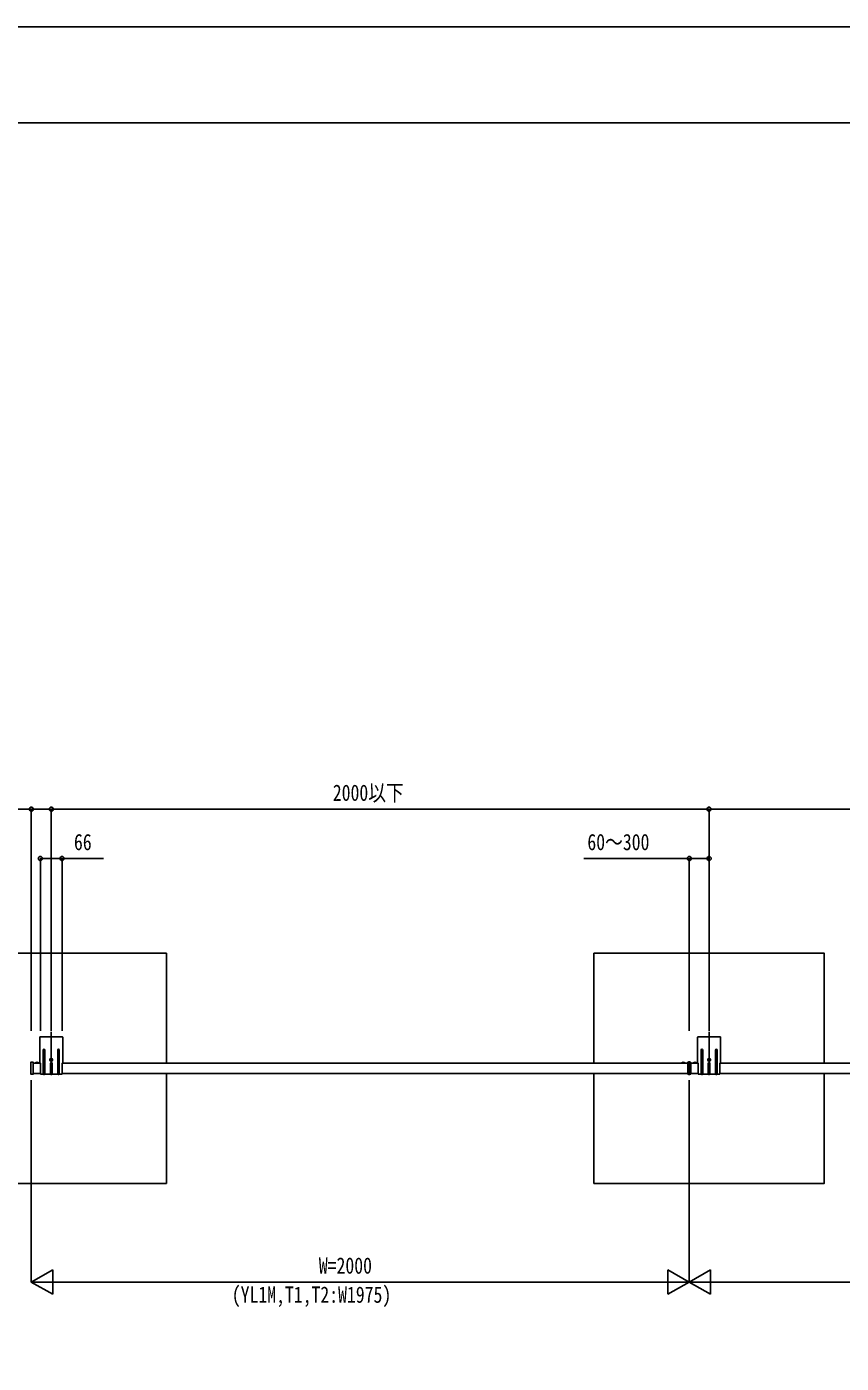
# Model space of a CAD drawing. Units: millimetres, scale not verified. Extents: x -6308 to 6308, y -4455 to 4455.
# Drawn here: x -3382 to -906, y 390 to 4455 of the extents above; entities that cross this region are included whole.
import ezdxf
from ezdxf.enums import TextEntityAlignment as Align

# ---------------------------------------------------------------- set-up
doc = ezdxf.new("R2010")
doc.units = ezdxf.units.MM
doc.header["$LTSCALE"] = 20
for name, color, linetype in [('0-3_YKK_12', 2, 'Continuous'), ('0-4_YKK_A1', 4, 'Continuous'), ('0-5_YKK_D', 6, 'Continuous'), ('0-6_YKK_ZWAK', 7, 'Continuous')]:
    doc.layers.add(name, color=color, linetype=linetype)
doc.styles.add('ＭＳ ゴシック', font='')
doc.styles.get('ＭＳ ゴシック').set_extended_font_data('MS Gothic')

msp = doc.modelspace()

# ---------------------------------------------------------------- linework, layer by layer
at = {"layer": '0-3_YKK_12'}
for p, q in [((-3307.47, 1303.1), (-3307.47, 1398.1)), ((-1307.57, 1303.1), (-1307.57, 1398.1)), ((-1368.07, 1308.3), (-1368.07, 1265.9))]:
    msp.add_line(p, q, dxfattribs=at)
at = {"layer": '0-4_YKK_A1'}
for p, q in [((-3273.97, 1383.1), (-3340.97, 1383.1)), ((-1274.07, 1383.1), (-1341.07, 1383.1)), ((-3342.47, 1381.6), (-3342.47, 1305.1)), ((-3331.97, 1269.6), (-3331.97, 1342.6)), ((-3326.97, 1342.6), (-3326.97, 1269.6)), ((-3287.97, 1342.6), (-3287.97, 1269.6)), ((-3282.97, 1269.6), (-3282.97, 1342.6)), ((-3272.47, 1305.1), (-3272.47, 1381.6)), ((-1342.57, 1381.6), (-1342.57, 1305.1)), ((-1332.07, 1269.6), (-1332.07, 1342.6)), ((-1327.07, 1342.6), (-1327.07, 1269.6)), ((-1288.07, 1342.6), (-1288.07, 1269.6)), ((-1283.07, 1269.6), (-1283.07, 1342.6)), ((-1272.57, 1305.1), (-1272.57, 1381.6)), ((-3370.07, 1270.59), (-3370.07, 1304.23)), ((-3362.39, 1305.64), (-3369.13, 1305.23)), ((-3362.07, 1305.34), (-3362.07, 1304.66)), ((-3362.07, 1304.66), (-3362.07, 1270.16)), ((-3362.07, 1303.1), (-3340.47, 1303.1)), ((-3355.27, 1303.61), (-3345.87, 1303.61)), ((-3355.27, 1303.1), (-3355.27, 1303.61)), ((-3355.27, 1303.1), (-3345.87, 1303.1)), ((-3352.57, 1303.1), (-3348.57, 1303.1)), ((-3345.87, 1303.1), (-3345.87, 1303.61)), ((-3340.47, 1303.1), (-3342.47, 1305.1)), ((-3340.47, 1303.1), (-3340.47, 1299.56)), ((-3313.72, 1313.1), (-3301.22, 1313.1)), ((-3309.97, 1269.6), (-3309.97, 1301.8)), ((-3308.72, 1312.68), (-3309.55, 1312.68)), ((-3306.23, 1313.51), (-3305.4, 1313.51)), ((-3304.97, 1301.8), (-3304.97, 1269.6)), ((-3272.47, 1305.1), (-3274.47, 1303.1)), ((-3274.47, 1303.1), (-1372.57, 1303.1)), ((-3274.47, 1299.56), (-3274.47, 1303.1)), ((-1390.77, 1303.61), (-1381.37, 1303.61)), ((-1390.77, 1303.1), (-1390.77, 1303.61)), ((-1390.77, 1303.1), (-1381.37, 1303.1)), ((-1388.07, 1303.1), (-1384.07, 1303.1)), ((-1381.37, 1303.1), (-1381.37, 1303.61)), ((-1372.57, 1305.2), (-1372.57, 1304.4)), ((-1368.07, 1305.66), (-1372.38, 1305.4)), ((-1368.07, 1304.66), (-1368.07, 1270.16)), ((-1340.57, 1303.1), (-1363.57, 1303.1)), ((-1345.37, 1303.61), (-1354.77, 1303.61)), ((-1354.77, 1303.1), (-1354.77, 1303.61)), ((-1345.37, 1303.1), (-1354.77, 1303.1)), ((-1352.17, 1305.25), (-1351.22, 1303.31)), ((-1348.07, 1303.1), (-1352.07, 1303.1)), ((-1347.97, 1305.25), (-1348.92, 1303.31)), ((-1345.37, 1303.1), (-1345.37, 1303.61)), ((-1340.57, 1303.1), (-1342.57, 1305.1)), ((-1340.57, 1303.1), (-1340.57, 1299.56)), ((-1313.82, 1313.1), (-1301.32, 1313.1)), ((-1310.07, 1269.6), (-1310.07, 1301.8)), ((-1308.82, 1312.68), (-1309.65, 1312.68)), ((-1306.33, 1313.51), (-1305.5, 1313.51)), ((-1305.07, 1301.8), (-1305.07, 1269.6)), ((-1272.57, 1305.1), (-1274.57, 1303.1)), ((496.83, 1303.1), (-1274.57, 1303.1)), ((-1274.57, 1299.56), (-1274.57, 1303.1)), ((-3362.39, 1269.18), (-3369.13, 1269.59)), ((-3362.07, 1271.1), (-3340.47, 1271.1)), ((-3362.07, 1270.16), (-3362.07, 1269.48)), ((-3340.47, 1298.64), (-3340.47, 1280.56)), ((-3340.47, 1279.64), (-3340.47, 1269.6)), ((-3340.47, 1269.6), (-3331.97, 1269.6)), ((-3327.97, 1268.6), (-3330.97, 1268.6)), ((-3326.97, 1269.6), (-3309.97, 1269.6)), ((-3305.97, 1268.6), (-3308.97, 1268.6)), ((-3304.97, 1269.6), (-3287.97, 1269.6)), ((-3286.97, 1268.6), (-3283.97, 1268.6)), ((-3282.97, 1269.6), (-3274.47, 1269.6)), ((-3274.47, 1280.56), (-3274.47, 1298.64)), ((-3274.47, 1269.6), (-3274.47, 1279.64)), ((-3274.47, 1271.1), (-1372.57, 1271.1)), ((-1372.38, 1269.43), (-1368.07, 1269.16)), ((-1368.07, 1269.16), (-1368.07, 1270.16)), ((-1363.76, 1269.43), (-1368.07, 1269.16)), ((-1340.57, 1271.1), (-1363.57, 1271.1)), ((-1363.57, 1270.42), (-1363.57, 1269.63)), ((-1340.57, 1298.64), (-1340.57, 1280.56)), ((-1340.57, 1279.64), (-1340.57, 1269.6)), ((-1340.57, 1269.6), (-1332.07, 1269.6)), ((-1328.07, 1268.6), (-1331.07, 1268.6)), ((-1327.07, 1269.6), (-1310.07, 1269.6)), ((-1306.07, 1268.6), (-1309.07, 1268.6)), ((-1305.07, 1269.6), (-1288.07, 1269.6)), ((-1287.07, 1268.6), (-1284.07, 1268.6)), ((-1283.07, 1269.6), (-1274.57, 1269.6)), ((-1274.57, 1280.56), (-1274.57, 1298.64)), ((-1274.57, 1269.6), (-1274.57, 1279.64)), ((496.83, 1271.1), (-1274.57, 1271.1))]:
    msp.add_line(p, q, dxfattribs=at)
for points in [[(-2957.47, 1271.1), (-2957.47, 937.1), (-3657.47, 937.1), (-3657.47, 1637.1), (-2957.47, 1637.1), (-2957.47, 1303.1)], [(-1657.57, 1303.1), (-1657.57, 1637.1), (-957.57, 1637.1), (-957.57, 1303.1)], [(-3352.67, 1305.25), (-3351.72, 1303.31), (-3350.57, 1302.69)], [(-3348.47, 1305.25), (-3349.42, 1303.31), (-3350.57, 1302.69)], [(-3309.55, 1312.68), (-3309.55, 1313.51), (-3308.72, 1313.51)], [(-3307.89, 1314.34), (-3307.89, 1315.17), (-3307.06, 1315.17), (-3307.06, 1314.34)], [(-3307.06, 1311.85), (-3307.06, 1311.02), (-3307.89, 1311.02), (-3307.89, 1311.85)], [(-3305.4, 1313.51), (-3305.4, 1312.68), (-3306.23, 1312.68)], [(-1388.17, 1305.25), (-1387.22, 1303.31), (-1386.07, 1302.69)], [(-1383.97, 1305.25), (-1384.92, 1303.31), (-1386.07, 1302.69)], [(-1372.57, 1304.4), (-1372.57, 1270.42), (-1372.57, 1269.63)], [(-1368.07, 1304.66), (-1368.07, 1305.66), (-1363.76, 1305.4)], [(-1363.57, 1305.2), (-1363.57, 1304.4), (-1363.57, 1270.42)], [(-1309.65, 1312.68), (-1309.65, 1313.51), (-1308.82, 1313.51)], [(-1307.99, 1314.34), (-1307.99, 1315.17), (-1307.16, 1315.17), (-1307.16, 1314.34)], [(-1307.16, 1311.85), (-1307.16, 1311.02), (-1307.99, 1311.02), (-1307.99, 1311.85)], [(-1305.5, 1313.51), (-1305.5, 1312.68), (-1306.33, 1312.68)], [(-957.57, 1271.1), (-957.57, 937.1), (-1657.57, 937.1), (-1657.57, 1271.1)]]:
    msp.add_lwpolyline(points, dxfattribs=at)
for centre in [(-3307.47, 1313.1), (-1307.57, 1313.1)]:
    msp.add_circle(centre, 4.25, dxfattribs=at)
for centre, radius, start, end in [((-3340.97, 1381.6), 1.5, 90, 180), ((-3273.97, 1381.6), 1.5, 0, 90), ((-1341.07, 1381.6), 1.5, 90, 180), ((-1274.07, 1381.6), 1.5, 0, 90), ((-3329.47, 1342.6), 2.5, 0, 180), ((-3285.47, 1342.6), 2.5, 0, 180), ((-1329.57, 1342.6), 2.5, 0, 180), ((-1285.57, 1342.6), 2.5, 0, 180), ((-3369.07, 1304.23), 1, 93.5, 180), ((-3362.37, 1305.34), 0.3, 0, 93.5), ((-3350.57, 1299.05), 6.55, 44.12696, 135.87304), ((-3307.47, 1301.8), 2.5, 0, 180), ((-3308.72, 1314.34), 0.83, 270, 0), ((-3308.72, 1311.85), 0.83, 0, 90), ((-3306.23, 1314.34), 0.83, 180, 270), ((-3306.23, 1311.85), 0.83, 90, 180), ((-1386.07, 1299.05), 6.55, 44.12696, 135.87304), ((-1372.37, 1305.2), 0.2, 93.5, 180), ((-1363.77, 1305.2), 0.2, 0, 86.5), ((-1350.07, 1299.05), 6.55, 44.12696, 135.87304), ((-1307.57, 1301.8), 2.5, 0, 180), ((-1308.82, 1314.34), 0.83, 270, 0), ((-1308.82, 1311.85), 0.83, 0, 90), ((-1306.33, 1314.34), 0.83, 180, 270), ((-1306.33, 1311.85), 0.83, 90, 180), ((-3369.07, 1270.59), 1, 180, 266.5), ((-3362.37, 1269.48), 0.3, 266.5, 0), ((-3340.67, 1299.1), 0.5, 293.57818, 66.42182), ((-3340.67, 1280.1), 0.5, 293.57818, 66.42182), ((-3330.97, 1269.6), 1, 180, 270), ((-3327.97, 1269.6), 1, 270, 0), ((-3308.97, 1269.6), 1, 180, 270), ((-3305.97, 1269.6), 1, 270, 0), ((-3286.97, 1269.6), 1, 180, 270), ((-3283.97, 1269.6), 1, 270, 0), ((-3274.27, 1299.1), 0.5, 113.57818, 246.42182), ((-3274.27, 1280.1), 0.5, 113.57818, 246.42182), ((-1372.37, 1269.63), 0.2, 180, 266.5), ((-1363.77, 1269.63), 0.2, 273.5, 0), ((-1340.77, 1299.1), 0.5, 293.57818, 66.42182), ((-1340.77, 1280.1), 0.5, 293.57818, 66.42182), ((-1331.07, 1269.6), 1, 180, 270), ((-1328.07, 1269.6), 1, 270, 0), ((-1309.07, 1269.6), 1, 180, 270), ((-1306.07, 1269.6), 1, 270, 0), ((-1287.07, 1269.6), 1, 180, 270), ((-1284.07, 1269.6), 1, 270, 0), ((-1274.37, 1299.1), 0.5, 113.57818, 246.42182), ((-1274.37, 1280.1), 0.5, 113.57818, 246.42182)]:
    msp.add_arc(centre, radius, start, end, dxfattribs=at)
at = {"layer": '0-5_YKK_D'}
for p, q in [((-3368.07, 1401.1), (-3368.07, 2076.2)), ((-3307.47, 1401.1), (-3307.47, 2076.2)), ((-3307.47, 1401.1), (-3307.47, 2076.2)), ((-3307.47, 2075.2), (-1307.57, 2075.2)), ((-1307.57, 1401.1), (-1307.57, 2076.2)), ((-1307.57, 1401.1), (-1307.57, 2076.2)), ((529.83, 2075.2), (-1307.57, 2075.2)), ((-3340.47, 1401.1), (-3340.47, 1926.2)), ((-3274.47, 1401.1), (-3274.47, 1926.2)), ((-1368.07, 1401.1), (-1368.07, 1926.2)), ((-1307.57, 1401.1), (-1307.57, 1926.2)), ((-3368.07, 1251.1), (-3368.07, 636.1)), ((-1368.07, 1251.1), (-1368.07, 636.1)), ((-1368.07, 1251.1), (-1368.07, 636.1)), ((-3368.07, 637.1), (-3303.12, 674.6)), ((-3303.12, 599.6), (-3303.12, 674.6)), ((-1368.07, 637.1), (-1433.02, 674.6)), ((-1433.02, 674.6), (-1433.02, 599.6)), ((-1368.07, 637.1), (-1303.12, 674.6)), ((-1303.12, 599.6), (-1303.12, 674.6)), ((-3368.07, 637.1), (-3303.12, 599.6)), ((-3368.07, 637.1), (-3238.17, 637.1)), ((-3293.07, 637.1), (-1443.07, 637.1)), ((-1368.07, 637.1), (-1497.97, 637.1)), ((-1368.07, 637.1), (-1433.02, 599.6)), ((-1368.07, 637.1), (-1303.12, 599.6)), ((-1368.07, 637.1), (-1238.17, 637.1)), ((556.93, 637.1), (-1293.07, 637.1))]:
    msp.add_line(p, q, dxfattribs=at)
for points in [[(-3307.47, 2075.2), (-3368.07, 2075.2), (-3688.17, 2075.2)], [(-3340.47, 1925.2), (-3274.47, 1925.2), (-3148.77, 1925.2)], [(-1307.57, 1925.2), (-1368.07, 1925.2), (-1688.17, 1925.2)]]:
    msp.add_lwpolyline(points, dxfattribs=at)
for centre in [(-3368.07, 2075.2), (-3307.47, 2075.2), (-3307.47, 2075.2), (-1307.57, 2075.2), (-1307.57, 2075.2), (-3340.47, 1925.2), (-3274.47, 1925.2), (-1368.07, 1925.2), (-1307.57, 1925.2)]:
    msp.add_circle(centre, 6.38, dxfattribs=at)
at = {"layer": '0-6_YKK_ZWAK'}
msp.add_line((5842.53, 4162.5), (-5857.47, 4162.5), dxfattribs=at)
msp.add_lwpolyline([(-6307.5, -4455), (6307.5, -4455), (6307.5, 4455), (-6307.5, 4455)], close=True, dxfattribs=at)

# ---------------------------------------------------------------- texts
at = {"layer": '0-5_YKK_D', "style": 'ＭＳ ゴシック', "width": 0.8}
for s, p in [('2000以下', (-2451.52, 2085.7)), ('66', (-3238.47, 1935.7)), ('60～300', (-1677.67, 1935.7)), ('W=2000', (-2494.07, 647.6)), ('(YL1M,T1,T2:W1975)', (-2758.67, 559.1))]:
    msp.add_text(s, height=49.49, dxfattribs=at).set_placement(p, align=Align.BOTTOM_LEFT)

doc.saveas('drawing.dxf')
